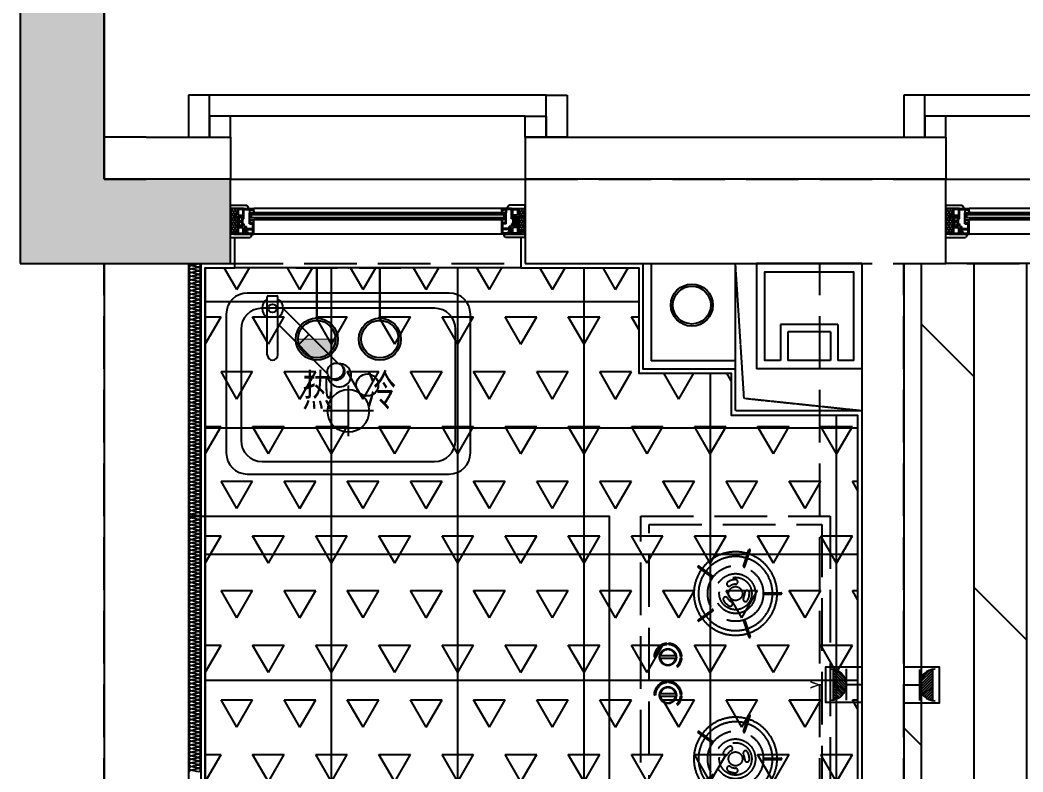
# Model space of a CAD drawing. Header units: millimetres. Extents: x -28014 to 297841, y -81741 to 47579.
# Drawn here: x 93733 to 96116, y -5438 to -3652 of the extents above; entities that cross this region are included whole.
import ezdxf

# ---------------------------------------------------------------- set-up
doc = ezdxf.new("R2010")
doc.units = ezdxf.units.MM
doc.header["$MEASUREMENT"] = 0
doc.linetypes.add('__DASH', pattern=[0.35, 0.25, -0.1])
doc.linetypes.add('DASH', pattern=[0.35, 0.25, -0.1])
for name, color, linetype in [('A-墙体-面层', 6, 'Continuous'), ('A-注释-填充', 8, 'Continuous'), ('A-结构-梁体', 5, 'DASH'), ('AR9-剪力墙（柱）填充', 250, 'Continuous'), ('AR9-剪力墙（柱）线', 6, 'Continuous'), ('AR9-墙线', 160, 'Continuous'), ('AR9-建筑幕墙（窗）', 12, 'Continuous'), ('AR9-建筑给排水（立管）', 4, 'Continuous'), ('AR9-梁', 1, 'DASH'), ('DS-4BS-墙体完成面', 20, 'Continuous'), ('EM-强电图标', 14, 'Continuous'), ('EM-给排水图标', 14, 'Continuous'), ('FC-地面造型线', 136, 'Continuous'), ('FF-厨卫（地坪隐）', 31, 'Continuous'), ('RC-天花轮廓线', 30, 'Continuous'), ('SURFACE', 6, 'Continuous'), ('装饰', 152, 'Continuous')]:
    doc.layers.add(name, color=color, linetype=linetype)
doc.styles.add('宋体', font='', dxfattribs={"width": 0.8})
doc.styles.get('宋体').set_extended_font_data('SimSun')
pattern_1 = [(2e-09, (-50793.7736, 158863.649), (5.55618969, 3.20786685), [3.70412646, -7.40825292]), (120, (-50793.7736, 158863.649), (-5.55618903, 3.207867997), [3.70412646, -7.40825292]), (60, (-50793.7736, 158863.649), (6.64e-07, 6.415734844), [-7.40825292, 3.70412646])]

# ---------------------------------------------------------------- blocks, each defined once
blk = doc.blocks.new('d')
at = {"layer": 'FF-厨卫（地坪隐）', "color": 8, "linetype": '__DASH', "ltscale": 500}
for p, q in [((79843.4, -64923.5), (79843.4, -64882.9)), ((79846.7, -64923.5), (79846.7, -64882.9)), ((80236.1, -64923.5), (80236.1, -64882.9)), ((80239.4, -64923.5), (80239.4, -64882.9)), ((79780.2, -64971.8), (79741.6, -64959.3)), ((79781.3, -64968.7), (79742.6, -64956.1)), ((79908.9, -64968.7), (79947.6, -64956.1)), ((79909.9, -64971.8), (79948.6, -64959.3)), ((80172.9, -64971.8), (80134.3, -64959.3)), ((80173.9, -64968.7), (80135.3, -64956.1)), ((80301.6, -64968.7), (80340.2, -64956.1)), ((80302.6, -64971.8), (80341.3, -64959.3)), ((79804, -65044.9), (79780.1, -65077.8)), ((79806.7, -65046.9), (79782.8, -65079.7)), ((79883.5, -65046.9), (79907.4, -65079.7)), ((79886.2, -65044.9), (79910.1, -65077.8)), ((80196.7, -65044.9), (80172.8, -65077.8)), ((80199.3, -65046.9), (80175.5, -65079.7)), ((80276.2, -65046.9), (80300.1, -65079.7)), ((80278.9, -65044.9), (80302.7, -65077.8)), ((79994.8, -65121.7), (79994.8, -65118.7)), ((79997.8, -65121.7), (79997.8, -65118.7)), ((80085, -65121.7), (80085, -65118.7)), ((80088, -65121.7), (80088, -65118.7)), ((79966.4, -65150.2), (79963.3, -65150.2)), ((79993.3, -65134.4), (79993.3, -65168.9)), ((79999.3, -65134.4), (79999.3, -65168.9)), ((80017.6, -65130.5), (80019.7, -65128.3)), ((80056.6, -65150.2), (80053.5, -65150.2)), ((80083.5, -65134.4), (80083.5, -65168.9)), ((80089.5, -65134.4), (80089.5, -65168.9)), ((80107.7, -65130.5), (80109.9, -65128.3)), ((79966.4, -65153.2), (79963.3, -65153.2)), ((80056.6, -65153.2), (80053.5, -65153.2)), ((79996.3, -65181.7), (79996.3, -65184.7)), ((80086.5, -65181.7), (80086.5, -65184.7))]:
    blk.add_line(p, q, dxfattribs=at)
at = {"layer": 'FF-厨卫（地坪隐）', "linetype": '__DASH', "ltscale": 500}
blk.add_lwpolyline([(79661.4, -64766.2), (80421.4, -64766.2), (80421.4, -65216.2), (79661.4, -65216.2)], close=True, dxfattribs=at)
at = {"layer": 'FF-厨卫（地坪隐）', "color": 8, "linetype": '__DASH', "ltscale": 500}
blk.add_lwpolyline([(79681.4, -64786.2), (80401.4, -64786.2), (80401.4, -65196.2), (79681.4, -65196.2)], close=True, dxfattribs=at)
for centre, radius in [((79845.1, -64991.2), 66), ((80237.8, -64991.2), 66), ((79845.1, -64991.2), 47.3), ((79845.1, -64991.2), 38.5), ((80237.8, -64991.2), 47.3), ((80237.8, -64991.2), 38.5), ((79845.1, -64991.2), 16.5), ((80237.8, -64991.2), 16.5), ((79996.3, -65151.7), 20), ((80086.5, -65151.7), 20)]:
    blk.add_circle(centre, radius, dxfattribs=at)
for centre, radius, start, end in [((79845.1, -64882.9), 1.65, 0.0007, 180.0007), ((80237.8, -64882.9), 1.65, 359.9993, 179.9993), ((79845.1, -64991.2), 99, 90.9556, 161.0457), ((79845.1, -64991.2), 88, 91.075, 160.9263), ((79845.1, -64991.2), 99, 18.9556, 89.0457), ((79845.1, -64991.2), 88, 19.075, 88.9263), ((80237.8, -64991.2), 99, 90.9543, 161.0444), ((80237.8, -64991.2), 88, 91.0737, 160.925), ((80237.8, -64991.2), 99, 18.9543, 89.0444), ((80237.8, -64991.2), 88, 19.0737, 88.925), ((79845.1, -64923.5), 1.65, 180.0007, 0.0007), ((80237.8, -64923.5), 1.65, 179.9993, 359.9993), ((79742.1, -64957.7), 1.65, 72.0007, 252.0007), ((79843.4, -64963.7), 5.5, 93.5265, 273.5265), ((79845.1, -64991.2), 33, 60.0007, 93.5265), ((79948.1, -64957.7), 1.65, 288.0007, 108.0007), ((80134.8, -64957.7), 1.65, 71.9993, 251.9993), ((80237.8, -64991.2), 33, 86.4735, 119.9993), ((80239.5, -64963.7), 5.5, 266.4735, 86.4735), ((80340.7, -64957.7), 1.65, 287.9993, 107.9993), ((79845.1, -64991.2), 99, 162.9556, 233.0457), ((79845.1, -64991.2), 88, 163.075, 232.9263), ((79780.8, -64970.3), 1.65, 252.0007, 72.0007), ((79845.1, -64991.2), 22, 60.0007, 93.5265), ((79858.8, -64967.4), 5.5, 240.0007, 60.0007), ((79845.1, -64991.2), 88, 307.075, 16.9263), ((79845.1, -64991.2), 99, 306.9556, 17.0457), ((79909.4, -64970.3), 1.65, 108.0007, 288.0007), ((80237.8, -64991.2), 99, 162.9543, 233.0444), ((80237.8, -64991.2), 88, 163.0737, 232.925), ((80173.4, -64970.3), 1.65, 251.9993, 71.9993), ((80224, -64967.4), 5.5, 119.9993, 299.9993), ((80237.8, -64991.2), 22, 86.4735, 119.9993), ((80237.8, -64991.2), 88, 307.0737, 16.925), ((80237.8, -64991.2), 99, 306.9543, 17.0444), ((80302.1, -64970.3), 1.65, 107.9993, 287.9993), ((79817.6, -64991.2), 5.5, 0.0007, 180.0007), ((79845.1, -64991.2), 33, 180.0007, 213.5265), ((79822.2, -65006.4), 5.5, 213.5265, 33.5265), ((79845.1, -64991.2), 22, 180.0007, 213.5265), ((79845.1, -64991.2), 22, 300.0007, 333.5265), ((79845.1, -64991.2), 33, 300.0007, 333.5265), ((79869.7, -65003.4), 5.5, 333.5265, 153.5265), ((80213.2, -65003.4), 5.5, 26.4735, 206.4735), ((80237.8, -64991.2), 33, 206.4735, 239.9993), ((80237.8, -64991.2), 22, 206.4735, 239.9993), ((80260.7, -65006.4), 5.5, 146.4735, 326.4735), ((80237.8, -64991.2), 22, 326.4735, 359.9993), ((80265.3, -64991.2), 5.5, 359.9993, 179.9993), ((80237.8, -64991.2), 33, 326.4735, 359.9993), ((79858.8, -65015), 5.5, 120.0007, 300.0007), ((80224, -65015), 5.5, 239.9993, 59.9993), ((79805.3, -65045.9), 1.65, 324.0007, 144.0007), ((79884.9, -65045.9), 1.65, 36.0007, 216.0007), ((80198, -65045.9), 1.65, 323.9993, 143.9993), ((80277.5, -65045.9), 1.65, 35.9993, 215.9993), ((79781.5, -65078.8), 1.65, 144.0007, 324.0007), ((79845.1, -64991.2), 99, 234.9556, 305.0457), ((79845.1, -64991.2), 88, 235.075, 304.9263), ((79908.7, -65078.8), 1.65, 216.0007, 36.0007), ((80174.1, -65078.8), 1.65, 143.9993, 323.9993), ((80237.8, -64991.2), 99, 234.9543, 305.0444), ((80237.8, -64991.2), 88, 235.0737, 304.925), ((80301.4, -65078.8), 1.65, 215.9993, 35.9993), ((79996.3, -65151.7), 33, 92.6046, 177.3941), ((79996.3, -65151.7), 30, 92.8653, 177.1333), ((79996.3, -65151.7), 33, 44.9993, 87.3941), ((79996.3, -65151.7), 30, 44.9993, 87.1333), ((80086.5, -65151.7), 33, 92.6046, 177.3941), ((80086.5, -65151.7), 30, 92.8653, 177.1333), ((80086.5, -65151.7), 33, 44.9993, 87.3941), ((80086.5, -65151.7), 30, 44.9993, 87.1333), ((79996.3, -65151.7), 18, 99.5934, 260.4053), ((79996.3, -65134.7), 3.01, 355.1237, 184.8749), ((79996.3, -65151.7), 18, 279.5934, 80.4053), ((80086.5, -65151.7), 18, 99.5934, 260.4053), ((80086.5, -65134.7), 3.01, 355.1237, 184.8749), ((80086.5, -65151.7), 18, 279.5934, 80.4053), ((79996.3, -65151.7), 33, 182.6046, 269.9993), ((79996.3, -65151.7), 30, 182.8653, 269.9993), ((79996.3, -65168.7), 3.01, 175.1237, 4.8749), ((80086.5, -65151.7), 33, 182.6046, 269.9993), ((80086.5, -65151.7), 30, 182.8653, 269.9993), ((80086.5, -65168.7), 3.01, 175.1237, 4.8749)]:
    blk.add_arc(centre, radius, start, end, dxfattribs=at)
blk = doc.blocks.new('rw332')
at = {"layer": 'AR9-墙线', "ltscale": 10, "extrusion": (0, 0, -1)}
for p, q in [((-250, 0), (-250, -250)), ((0, 0), (-250, 0)), ((0, 0), (0, -250)), ((-193.1, -145), (-193.1, -230)), ((-56.9, -145), (-193.1, -145)), ((-175.6, -162.5), (-175.6, -230)), ((-74.4, -162.5), (-175.6, -162.5)), ((-74.4, -162.5), (-74.4, -230)), ((-56.9, -145), (-56.9, -230)), ((0, -250), (-250, -250))]:
    blk.add_line(p, q, dxfattribs=at)
at = {"layer": 'AR9-墙线', "ltscale": 10}
blk.add_line((-74.4, -230), (-175.6, -230), dxfattribs=at)
at = {"layer": 'AR9-墙线'}
for points in [[(-520, 0), (-520, -250), (-300, -250)], [(-500, 0), (-500, -230), (-300, -230)]]:
    blk.add_lwpolyline(points, dxfattribs=at)
at = {"layer": 'AR9-墙线', "linetype": 'DASH', "ltscale": 0.5}
for points in [[(0, -350), (-300, -350), (-300, 0)], [(0, -350), (-279.5, -320.6), (-300, 0)]]:
    blk.add_lwpolyline(points, dxfattribs=at)
at = {"layer": 'AR9-墙线', "ltscale": 10}
blk.add_lwpolyline([(-193.1, -230), (-230, -230), (-230, -20), (-20, -20), (-20, -230), (-56.9, -230)], dxfattribs=at)
at = {"layer": 'AR9-建筑给排水（立管）'}
for radius in [50, 45]:
    blk.add_circle((-403.7, -98.7), radius, dxfattribs=at)
blk = doc.blocks.new('$LinePat$岩棉板')
at = {"color": 0}
for p, q in [((0, -17), (12, -67)), ((12, -67), (24, -17))]:
    blk.add_line(p, q, dxfattribs=at)
for centre, start, end in [((12, -17), 0, 180), ((0, -67), 270, 0), ((24, -67), 180, 270)]:
    blk.add_arc(centre, 12, start, end, dxfattribs=at)
at = {"layer": 'Defpoints'}
blk.add_point((0, 0.1), dxfattribs=at)
at = {"layer": 'Defpoints', "color": 0}
blk.add_point((24, -84), dxfattribs=at)
blk = doc.blocks.new('*U250')
at = {"layer": 'AR9-建筑幕墙（窗）'}
h = blk.add_hatch(dxfattribs=at)
h.set_pattern_fill('HONEY', color=250, scale=2.333308)
h.set_pattern_definition(pattern_1)
h.paths.add_polyline_path([(-28.1, 330.1), (33.1, 330.1), (33.1, 345.7), (-28.1, 345.7)])
h = blk.add_hatch(dxfattribs=at)
h.set_pattern_fill('HONEY', color=250, scale=2.333308)
h.set_pattern_definition([(2e-09, (-50793.7736, 158509.3308), (5.55618969, 3.20786685), [3.70412646, -7.40825292]), (120, (-50793.7736, 158509.3308), (-5.55618903, 3.207867997), [3.70412646, -7.40825292]), (60, (-50793.7736, 158509.3308), (6.64e-07, 6.415734844), [-7.40825292, 3.70412646])])
h.paths.add_polyline_path([(-28.1, -338.8), (33.1, -338.8), (33.1, -354.3), (-28.1, -354.3)])
for p, q in [((-35.8, 345.7), (-35.8, 306.8)), ((40.8, 345.7), (-35.8, 345.7)), ((-28.1, 330.1), (-28.1, 345.7)), ((-28.1, 330.1), (-28.1, 345.7)), ((-28.1, 325.4), (-28.1, 345.7)), ((33.1, 301.2), (33.1, 345.7)), ((33.1, 301.2), (33.1, 345.7)), ((33.1, 296.5), (33.1, 345.7)), ((33.1, 337.9), (33.1, 290.5)), ((40.8, 345.7), (40.8, 298.9)), ((-28.1, 313.8), (-28.1, 330.1)), ((-28.1, 313.8), (-28.1, 300.6)), ((-28.1, 300.6), (-28.1, 290.5)), ((-28.1, -299.1), (-28.1, 290.5)), ((-21.8, 290.5), (-28.1, 290.5)), ((-21.8, 290.5), (-17.9, 290.5)), ((-17.9, -299.1), (-17.9, 290.5)), ((-1.6, -299.1), (-1.6, 290.5)), ((2.3, 290.5), (-1.6, 290.5)), ((33.1, 290.5), (2.3, 290.5)), ((33.1, -299.1), (33.1, 290.5)), ((-21.8, -299.1), (-28.1, -299.1)), ((-28.1, -309.2), (-28.1, -299.1)), ((-28.1, -322.4), (-28.1, -309.2)), ((-21.8, -299.1), (-17.9, -299.1)), ((2.3, -299.1), (-1.6, -299.1)), ((33.1, -299.1), (2.3, -299.1)), ((33.1, -346.5), (33.1, -299.1)), ((33.1, -305.1), (33.1, -354.3)), ((40.8, -354.3), (40.8, -307.5)), ((-35.8, -354.3), (-35.8, -315.4)), ((-28.1, -322.4), (-28.1, -338.8)), ((33.1, -309.9), (33.1, -354.3)), ((33.1, -309.9), (33.1, -354.3)), ((40.8, -354.3), (-35.8, -354.3)), ((-28.1, -334), (-28.1, -354.3)), ((-28.1, -338.8), (-28.1, -354.3)), ((-28.1, -338.8), (-28.1, -354.3))]:
    blk.add_line(p, q, dxfattribs=at)
at = {"layer": 'AR9-建筑幕墙（窗）', "color": 8}
for p, q in [((-12.5, 330.1), (-12.5, 337.9)), ((-12.5, 337.9), (-5.5, 337.9)), ((-10.2, 330.1), (-10.2, 335.6)), ((-5.5, 335.6), (-10.2, 335.6)), ((-5.5, 337.9), (-5.5, 335.6)), ((33.1, 337.9), (26.1, 337.9)), ((26.1, 337.9), (26.1, 335.6)), ((26.1, 335.6), (30.7, 335.6)), ((30.7, 335.6), (30.7, 330.1)), ((-28.1, 330.1), (-12.5, 330.1)), ((-25.7, 316.1), (-25.7, 327.8)), ((-25.7, 327.8), (-12.5, 327.8)), ((-25.7, 316.1), (-12.5, 316.1)), ((-25.7, 313.8), (-25.7, 300.6)), ((-3.9, 313.8), (-25.7, 313.8)), ((-12.5, 327.8), (-12.5, 316.1)), ((-10.2, 330.1), (30.7, 330.1)), ((-10.2, 327.8), (-6.3, 327.8)), ((-10.2, 327.8), (-10.2, 316.1)), ((-10.2, 316.1), (-6.3, 316.1)), ((-6.3, 327.8), (-6.3, 327)), ((-6.3, 327), (-3.9, 327)), ((-6.3, 316.1), (-6.3, 316.9)), ((-6.3, 316.9), (-3.9, 316.9)), ((-3.9, 327), (-3.9, 330.1)), ((-3.9, 316.9), (-3.9, 313.8)), ((1.1, 324.7), (1.1, 319.2)), ((3.4, 324.7), (3.4, 319.2)), ((8.5, 327), (8.5, 330.1)), ((10.8, 327), (8.5, 327)), ((10.8, 316.9), (8.5, 316.9)), ((8.5, 316.9), (8.5, 313.8)), ((8.5, 313.8), (10.8, 313.8)), ((10.8, 327.8), (14.7, 327.8)), ((10.8, 327.8), (10.8, 327)), ((10.8, 316.1), (10.8, 316.9)), ((10.8, 316.1), (14.7, 316.1)), ((10.8, 313.8), (14.7, 313.8)), ((14.7, 327.8), (14.7, 316.1)), ((14.7, 313.8), (14.7, 307.6)), ((17.1, 327.8), (30.7, 327.8)), ((17.1, 327.8), (17.1, 316.1)), ((17.1, 316.1), (30.7, 316.1)), ((17.1, 313.8), (30.7, 313.8)), ((17.1, 309.9), (17.1, 313.8)), ((17.1, 313.8), (17.1, 309.9)), ((19.4, 309.9), (17.1, 309.9)), ((19.4, 309.9), (17.1, 309.9)), ((19.4, 309.9), (19.4, 307.6)), ((19.4, 309.9), (19.4, 292.8)), ((21.7, 313.8), (21.7, 292.8)), ((26.1, 313.8), (26.1, 305.2)), ((28.4, 309.9), (30.7, 309.9)), ((28.4, 309.9), (28.4, 307.6)), ((30.7, 327.8), (30.7, 316.1)), ((30.7, 313.8), (30.7, 309.9)), ((-25.7, 300.6), (-21.8, 300.6)), ((-25.7, 298.2), (-25.7, 292.8)), ((-25.7, 298.2), (-21.8, 298.2)), ((-21.8, 292.8), (-25.7, 292.8)), ((-25.7, 292.8), (-21.8, 292.8)), ((-21.8, 300.6), (-21.8, 298.2)), ((-21.8, 300.6), (-17.9, 300.6)), ((-21.8, 292.8), (-21.8, 290.5)), ((-17.9, 300.6), (-17.9, 290.5)), ((-13.3, 300.6), (-17.9, 300.6)), ((-13.3, -309.2), (-13.3, 300.6)), ((-6.3, 300.6), (-13.3, 300.6)), ((-6.3, 295.9), (-13.3, 300.6)), ((-6.3, 300.6), (-13.3, 295.9)), ((-6.3, 295.9), (-13.3, 295.9)), ((-6.3, -309.2), (-6.3, 300.6)), ((-1.6, 300.6), (-6.3, 300.6)), ((-1.6, 300.6), (-1.6, 290.5)), ((2.3, 300.6), (-1.6, 300.6)), ((8.5, 300.6), (2.3, 300.6)), ((2.3, 300.6), (2.3, 298.2)), ((6.2, 298.2), (2.3, 298.2)), ((6.2, 292.8), (2.3, 292.8)), ((2.3, 292.8), (2.3, 290.5)), ((6.2, 298.2), (6.2, 292.8)), ((8.5, 300.6), (8.5, 292.8)), ((19.4, 292.8), (8.5, 292.8)), ((19.4, 307.6), (14.7, 307.6)), ((30.7, 292.8), (21.7, 292.8)), ((26.1, 305.2), (30.7, 305.2)), ((28.4, 307.6), (33.1, 307.6)), ((30.7, 305.2), (30.7, 292.8)), ((-21.8, -301.4), (-25.7, -301.4)), ((-25.7, -301.4), (-21.8, -301.4)), ((-25.7, -306.9), (-25.7, -301.4)), ((-25.7, -306.9), (-21.8, -306.9)), ((-25.7, -322.4), (-25.7, -309.2)), ((-25.7, -309.2), (-21.8, -309.2)), ((-21.8, -301.4), (-21.8, -299.1)), ((-21.8, -309.2), (-21.8, -306.9)), ((-21.8, -309.2), (-17.9, -309.2)), ((-17.9, -309.2), (-17.9, -299.1)), ((-13.3, -309.2), (-17.9, -309.2)), ((-6.3, -304.5), (-13.3, -304.5)), ((-6.3, -304.5), (-13.3, -309.2)), ((-6.3, -309.2), (-13.3, -304.5)), ((-6.3, -309.2), (-13.3, -309.2)), ((-1.6, -309.2), (-6.3, -309.2)), ((-1.6, -309.2), (-1.6, -299.1)), ((2.3, -309.2), (-1.6, -309.2)), ((2.3, -301.4), (2.3, -299.1)), ((6.2, -301.4), (2.3, -301.4)), ((6.2, -306.9), (2.3, -306.9)), ((2.3, -309.2), (2.3, -306.9)), ((8.5, -309.2), (2.3, -309.2)), ((6.2, -306.9), (6.2, -301.4)), ((19.4, -301.4), (8.5, -301.4)), ((8.5, -309.2), (8.5, -301.4)), ((19.4, -318.5), (19.4, -301.4)), ((30.7, -301.4), (21.7, -301.4)), ((21.7, -322.4), (21.7, -301.4)), ((30.7, -313.9), (30.7, -301.4)), ((-3.9, -322.4), (-25.7, -322.4)), ((-25.7, -324.8), (-25.7, -336.4)), ((-25.7, -324.8), (-12.5, -324.8)), ((-12.5, -336.4), (-12.5, -324.8)), ((-10.2, -324.8), (-6.3, -324.8)), ((-10.2, -336.4), (-10.2, -324.8)), ((-6.3, -324.8), (-6.3, -325.5)), ((-6.3, -325.5), (-3.9, -325.5)), ((-3.9, -325.5), (-3.9, -322.4)), ((1.1, -333.3), (1.1, -327.9)), ((3.4, -333.3), (3.4, -327.9)), ((8.5, -325.5), (8.5, -322.4)), ((8.5, -322.4), (10.8, -322.4)), ((10.8, -325.5), (8.5, -325.5)), ((10.8, -322.4), (14.7, -322.4)), ((10.8, -324.8), (14.7, -324.8)), ((10.8, -324.8), (10.8, -325.5)), ((14.7, -322.4), (14.7, -316.2)), ((19.4, -316.2), (14.7, -316.2)), ((14.7, -336.4), (14.7, -324.8)), ((19.4, -318.5), (17.1, -318.5)), ((17.1, -318.5), (17.1, -322.4)), ((17.1, -322.4), (17.1, -318.5)), ((19.4, -318.5), (17.1, -318.5)), ((17.1, -322.4), (30.7, -322.4)), ((17.1, -324.8), (30.7, -324.8)), ((17.1, -336.4), (17.1, -324.8)), ((19.4, -318.5), (19.4, -316.2)), ((26.1, -313.9), (30.7, -313.9)), ((26.1, -322.4), (26.1, -313.9)), ((28.4, -316.2), (33.1, -316.2)), ((28.4, -318.5), (28.4, -316.2)), ((28.4, -318.5), (30.7, -318.5)), ((30.7, -322.4), (30.7, -318.5)), ((30.7, -336.4), (30.7, -324.8)), ((-28.1, -338.8), (-12.5, -338.8)), ((-25.7, -336.4), (-12.5, -336.4)), ((-12.5, -338.8), (-12.5, -346.5)), ((-12.5, -346.5), (-5.5, -346.5)), ((-10.2, -336.4), (-6.3, -336.4)), ((-10.2, -338.8), (-10.2, -344.2)), ((-10.2, -338.8), (30.7, -338.8)), ((-5.5, -344.2), (-10.2, -344.2)), ((-6.3, -336.4), (-6.3, -335.7)), ((-6.3, -335.7), (-3.9, -335.7)), ((-5.5, -346.5), (-5.5, -344.2)), ((-3.9, -335.7), (-3.9, -338.8)), ((10.8, -335.7), (8.5, -335.7)), ((8.5, -335.7), (8.5, -338.8)), ((10.8, -336.4), (10.8, -335.7)), ((10.8, -336.4), (14.7, -336.4)), ((17.1, -336.4), (30.7, -336.4)), ((26.1, -346.5), (26.1, -344.2)), ((26.1, -344.2), (30.7, -344.2)), ((33.1, -346.5), (26.1, -346.5)), ((30.7, -344.2), (30.7, -338.8))]:
    blk.add_line(p, q, dxfattribs=at)
for points in [[(1.1, 324.7), (-7.8, 324.7), (-7.8, 319.2), (1.1, 319.2)], [(10.8, 327), (-6.3, 327)], [(-6.3, 316.9), (10.8, 316.9)], [(3.4, 319.2), (12.4, 319.2), (12.4, 324.7), (3.4, 324.7)], [(14.7, 316.9), (14.7, 316.9), (14.7, 327)], [(1.1, -333.3), (-7.8, -333.3), (-7.8, -327.9), (1.1, -327.9)], [(-6.3, -325.5), (10.8, -325.5)], [(3.4, -327.9), (12.4, -327.9), (12.4, -333.3), (3.4, -333.3)], [(14.7, -325.5), (14.7, -325.5), (14.7, -335.7)], [(10.8, -335.7), (-6.3, -335.7)]]:
    blk.add_lwpolyline(points, dxfattribs=at)
at = {"layer": 'AR9-建筑幕墙（窗）'}
for centre, start, end in [((-26.2, 319), 231.816, 263.2576), ((31.2, 311.1), 276.7424, 308.184), ((31.2, -319.7), 51.816, 83.2576), ((-26.2, -327.6), 96.7424, 128.184)]:
    blk.add_arc(centre, 15.5, start, end, dxfattribs=at)
blk = doc.blocks.new('*U165')
at = {"layer": 'AR9-建筑幕墙（窗）'}
h = blk.add_hatch(dxfattribs=at)
h.set_pattern_fill('HONEY', color=250, scale=2.333308)
h.set_pattern_definition(pattern_1)
h.paths.add_polyline_path([(-28.1, 330.1), (33.1, 330.1), (33.1, 345.7), (-28.1, 345.7)])
h = blk.add_hatch(dxfattribs=at)
h.set_pattern_fill('HONEY', color=250, scale=2.333308)
h.set_pattern_definition([(2e-09, (-50793.7736, 157409.3308), (5.55618969, 3.20786685), [3.70412646, -7.40825292]), (120, (-50793.7736, 157409.3308), (-5.55618903, 3.207867997), [3.70412646, -7.40825292]), (60, (-50793.7736, 157409.3308), (6.64e-07, 6.415734844), [-7.40825292, 3.70412646])])
h.paths.add_polyline_path([(-28.1, -1438.8), (33.1, -1438.8), (33.1, -1454.3), (-28.1, -1454.3)])
for p, q in [((-35.8, 345.7), (-35.8, 306.8)), ((40.8, 345.7), (-35.8, 345.7)), ((-28.1, 330.1), (-28.1, 345.7)), ((-28.1, 330.1), (-28.1, 345.7)), ((-28.1, 325.4), (-28.1, 345.7)), ((33.1, 301.2), (33.1, 345.7)), ((33.1, 301.2), (33.1, 345.7)), ((33.1, 296.5), (33.1, 345.7)), ((33.1, 337.9), (33.1, 290.5)), ((40.8, 345.7), (40.8, 298.9)), ((-28.1, 313.8), (-28.1, 330.1)), ((-28.1, 313.8), (-28.1, 300.6)), ((-28.1, 300.6), (-28.1, 290.5)), ((-28.1, -1399.1), (-28.1, 290.5)), ((-21.8, 290.5), (-28.1, 290.5)), ((-21.8, 290.5), (-17.9, 290.5)), ((-17.9, -1399.1), (-17.9, 290.5)), ((-1.6, -1399.1), (-1.6, 290.5)), ((2.3, 290.5), (-1.6, 290.5)), ((33.1, 290.5), (2.3, 290.5)), ((33.1, -1399.1), (33.1, 290.5)), ((-21.8, -1399.1), (-28.1, -1399.1)), ((-28.1, -1409.2), (-28.1, -1399.1)), ((-21.8, -1399.1), (-17.9, -1399.1)), ((2.3, -1399.1), (-1.6, -1399.1)), ((33.1, -1399.1), (2.3, -1399.1)), ((33.1, -1446.5), (33.1, -1399.1)), ((33.1, -1405.1), (33.1, -1454.3)), ((-35.8, -1454.3), (-35.8, -1415.4)), ((-28.1, -1422.4), (-28.1, -1409.2)), ((-28.1, -1422.4), (-28.1, -1438.8)), ((33.1, -1409.9), (33.1, -1454.3)), ((33.1, -1409.9), (33.1, -1454.3)), ((40.8, -1454.3), (40.8, -1407.5)), ((-28.1, -1434), (-28.1, -1454.3)), ((-28.1, -1438.8), (-28.1, -1454.3)), ((-28.1, -1438.8), (-28.1, -1454.3)), ((40.8, -1454.3), (-35.8, -1454.3))]:
    blk.add_line(p, q, dxfattribs=at)
at = {"layer": 'AR9-建筑幕墙（窗）', "color": 8}
for p, q in [((-12.5, 330.1), (-12.5, 337.9)), ((-12.5, 337.9), (-5.5, 337.9)), ((-10.2, 330.1), (-10.2, 335.6)), ((-5.5, 335.6), (-10.2, 335.6)), ((-5.5, 337.9), (-5.5, 335.6)), ((33.1, 337.9), (26.1, 337.9)), ((26.1, 337.9), (26.1, 335.6)), ((26.1, 335.6), (30.7, 335.6)), ((30.7, 335.6), (30.7, 330.1)), ((-28.1, 330.1), (-12.5, 330.1)), ((-25.7, 316.1), (-25.7, 327.8)), ((-25.7, 327.8), (-12.5, 327.8)), ((-25.7, 316.1), (-12.5, 316.1)), ((-25.7, 313.8), (-25.7, 300.6)), ((-3.9, 313.8), (-25.7, 313.8)), ((-12.5, 327.8), (-12.5, 316.1)), ((-10.2, 330.1), (30.7, 330.1)), ((-10.2, 327.8), (-6.3, 327.8)), ((-10.2, 327.8), (-10.2, 316.1)), ((-10.2, 316.1), (-6.3, 316.1)), ((-6.3, 327.8), (-6.3, 327)), ((-6.3, 327), (-3.9, 327)), ((-6.3, 316.1), (-6.3, 316.9)), ((-6.3, 316.9), (-3.9, 316.9)), ((-3.9, 327), (-3.9, 330.1)), ((-3.9, 316.9), (-3.9, 313.8)), ((1.1, 324.7), (1.1, 319.2)), ((3.4, 324.7), (3.4, 319.2)), ((8.5, 327), (8.5, 330.1)), ((10.8, 327), (8.5, 327)), ((10.8, 316.9), (8.5, 316.9)), ((8.5, 316.9), (8.5, 313.8)), ((8.5, 313.8), (10.8, 313.8)), ((10.8, 327.8), (14.7, 327.8)), ((10.8, 327.8), (10.8, 327)), ((10.8, 316.1), (10.8, 316.9)), ((10.8, 316.1), (14.7, 316.1)), ((10.8, 313.8), (14.7, 313.8)), ((14.7, 327.8), (14.7, 316.1)), ((14.7, 313.8), (14.7, 307.6)), ((17.1, 327.8), (30.7, 327.8)), ((17.1, 327.8), (17.1, 316.1)), ((17.1, 316.1), (30.7, 316.1)), ((17.1, 313.8), (30.7, 313.8)), ((17.1, 309.9), (17.1, 313.8)), ((17.1, 313.8), (17.1, 309.9)), ((19.4, 309.9), (17.1, 309.9)), ((19.4, 309.9), (17.1, 309.9)), ((19.4, 309.9), (19.4, 307.6)), ((19.4, 309.9), (19.4, 292.8)), ((21.7, 313.8), (21.7, 292.8)), ((26.1, 313.8), (26.1, 305.2)), ((28.4, 309.9), (30.7, 309.9)), ((28.4, 309.9), (28.4, 307.6)), ((30.7, 327.8), (30.7, 316.1)), ((30.7, 313.8), (30.7, 309.9)), ((-25.7, 300.6), (-21.8, 300.6)), ((-25.7, 298.2), (-25.7, 292.8)), ((-25.7, 298.2), (-21.8, 298.2)), ((-21.8, 292.8), (-25.7, 292.8)), ((-25.7, 292.8), (-21.8, 292.8)), ((-21.8, 300.6), (-21.8, 298.2)), ((-21.8, 300.6), (-17.9, 300.6)), ((-21.8, 292.8), (-21.8, 290.5)), ((-17.9, 300.6), (-17.9, 290.5)), ((-13.3, 300.6), (-17.9, 300.6)), ((-13.3, -1409.2), (-13.3, 300.6)), ((-6.3, 300.6), (-13.3, 300.6)), ((-6.3, 295.9), (-13.3, 300.6)), ((-6.3, 300.6), (-13.3, 295.9)), ((-6.3, 295.9), (-13.3, 295.9)), ((-6.3, -1409.2), (-6.3, 300.6)), ((-1.6, 300.6), (-6.3, 300.6)), ((-1.6, 300.6), (-1.6, 290.5)), ((2.3, 300.6), (-1.6, 300.6)), ((8.5, 300.6), (2.3, 300.6)), ((2.3, 300.6), (2.3, 298.2)), ((6.2, 298.2), (2.3, 298.2)), ((6.2, 292.8), (2.3, 292.8)), ((2.3, 292.8), (2.3, 290.5)), ((6.2, 298.2), (6.2, 292.8)), ((8.5, 300.6), (8.5, 292.8)), ((19.4, 292.8), (8.5, 292.8)), ((19.4, 307.6), (14.7, 307.6)), ((30.7, 292.8), (21.7, 292.8)), ((26.1, 305.2), (30.7, 305.2)), ((28.4, 307.6), (33.1, 307.6)), ((30.7, 305.2), (30.7, 292.8)), ((-21.8, -1401.4), (-25.7, -1401.4)), ((-25.7, -1401.4), (-21.8, -1401.4)), ((-25.7, -1406.9), (-25.7, -1401.4)), ((-21.8, -1401.4), (-21.8, -1399.1)), ((-17.9, -1409.2), (-17.9, -1399.1)), ((-6.3, -1404.5), (-13.3, -1404.5)), ((-6.3, -1404.5), (-13.3, -1409.2)), ((-6.3, -1409.2), (-13.3, -1404.5)), ((-1.6, -1409.2), (-1.6, -1399.1)), ((2.3, -1401.4), (2.3, -1399.1)), ((6.2, -1401.4), (2.3, -1401.4)), ((6.2, -1406.9), (6.2, -1401.4)), ((19.4, -1401.4), (8.5, -1401.4)), ((8.5, -1409.2), (8.5, -1401.4)), ((19.4, -1418.5), (19.4, -1401.4)), ((30.7, -1401.4), (21.7, -1401.4)), ((21.7, -1422.4), (21.7, -1401.4)), ((30.7, -1413.9), (30.7, -1401.4)), ((-25.7, -1406.9), (-21.8, -1406.9)), ((-25.7, -1422.4), (-25.7, -1409.2)), ((-25.7, -1409.2), (-21.8, -1409.2)), ((-3.9, -1422.4), (-25.7, -1422.4)), ((-25.7, -1424.8), (-25.7, -1436.4)), ((-25.7, -1424.8), (-12.5, -1424.8)), ((-21.8, -1409.2), (-21.8, -1406.9)), ((-21.8, -1409.2), (-17.9, -1409.2)), ((-13.3, -1409.2), (-17.9, -1409.2)), ((-6.3, -1409.2), (-13.3, -1409.2)), ((-12.5, -1436.4), (-12.5, -1424.8)), ((-10.2, -1424.8), (-6.3, -1424.8)), ((-10.2, -1436.4), (-10.2, -1424.8)), ((-1.6, -1409.2), (-6.3, -1409.2)), ((-6.3, -1424.8), (-6.3, -1425.5)), ((-6.3, -1425.5), (-3.9, -1425.5)), ((-3.9, -1425.5), (-3.9, -1422.4)), ((2.3, -1409.2), (-1.6, -1409.2)), ((1.1, -1433.3), (1.1, -1427.9)), ((6.2, -1406.9), (2.3, -1406.9)), ((2.3, -1409.2), (2.3, -1406.9)), ((8.5, -1409.2), (2.3, -1409.2)), ((3.4, -1433.3), (3.4, -1427.9)), ((8.5, -1425.5), (8.5, -1422.4)), ((8.5, -1422.4), (10.8, -1422.4)), ((10.8, -1425.5), (8.5, -1425.5)), ((10.8, -1422.4), (14.7, -1422.4)), ((10.8, -1424.8), (14.7, -1424.8)), ((10.8, -1424.8), (10.8, -1425.5)), ((14.7, -1422.4), (14.7, -1416.2)), ((19.4, -1416.2), (14.7, -1416.2)), ((14.7, -1436.4), (14.7, -1424.8)), ((19.4, -1418.5), (17.1, -1418.5)), ((17.1, -1418.5), (17.1, -1422.4)), ((17.1, -1422.4), (17.1, -1418.5)), ((19.4, -1418.5), (17.1, -1418.5)), ((17.1, -1422.4), (30.7, -1422.4)), ((17.1, -1424.8), (30.7, -1424.8)), ((17.1, -1436.4), (17.1, -1424.8)), ((19.4, -1418.5), (19.4, -1416.2)), ((26.1, -1413.9), (30.7, -1413.9)), ((26.1, -1422.4), (26.1, -1413.9)), ((28.4, -1416.2), (33.1, -1416.2)), ((28.4, -1418.5), (28.4, -1416.2)), ((28.4, -1418.5), (30.7, -1418.5)), ((30.7, -1422.4), (30.7, -1418.5)), ((30.7, -1436.4), (30.7, -1424.8)), ((-28.1, -1438.8), (-12.5, -1438.8)), ((-25.7, -1436.4), (-12.5, -1436.4)), ((-12.5, -1438.8), (-12.5, -1446.5)), ((-12.5, -1446.5), (-5.5, -1446.5)), ((-10.2, -1436.4), (-6.3, -1436.4)), ((-10.2, -1438.8), (-10.2, -1444.2)), ((-10.2, -1438.8), (30.7, -1438.8)), ((-5.5, -1444.2), (-10.2, -1444.2)), ((-6.3, -1436.4), (-6.3, -1435.7)), ((-6.3, -1435.7), (-3.9, -1435.7)), ((-5.5, -1446.5), (-5.5, -1444.2)), ((-3.9, -1435.7), (-3.9, -1438.8)), ((10.8, -1435.7), (8.5, -1435.7)), ((8.5, -1435.7), (8.5, -1438.8)), ((10.8, -1436.4), (10.8, -1435.7)), ((10.8, -1436.4), (14.7, -1436.4)), ((17.1, -1436.4), (30.7, -1436.4)), ((26.1, -1446.5), (26.1, -1444.2)), ((26.1, -1444.2), (30.7, -1444.2)), ((33.1, -1446.5), (26.1, -1446.5)), ((30.7, -1444.2), (30.7, -1438.8))]:
    blk.add_line(p, q, dxfattribs=at)
for points in [[(1.1, 324.7), (-7.8, 324.7), (-7.8, 319.2), (1.1, 319.2)], [(10.8, 327), (-6.3, 327)], [(-6.3, 316.9), (10.8, 316.9)], [(3.4, 319.2), (12.4, 319.2), (12.4, 324.7), (3.4, 324.7)], [(14.7, 316.9), (14.7, 316.9), (14.7, 327)], [(1.1, -1433.3), (-7.8, -1433.3), (-7.8, -1427.9), (1.1, -1427.9)], [(-6.3, -1425.5), (10.8, -1425.5)], [(3.4, -1427.9), (12.4, -1427.9), (12.4, -1433.3), (3.4, -1433.3)], [(14.7, -1425.5), (14.7, -1425.5), (14.7, -1435.7)], [(10.8, -1435.7), (-6.3, -1435.7)]]:
    blk.add_lwpolyline(points, dxfattribs=at)
at = {"layer": 'AR9-建筑幕墙（窗）'}
for centre, start, end in [((-26.2, 319), 231.816, 263.2576), ((31.2, 311.1), 276.7424, 308.184), ((31.2, -1419.7), 51.816, 83.2576), ((-26.2, -1427.6), 96.7424, 128.184)]:
    blk.add_arc(centre, 15.5, start, end, dxfattribs=at)
blk = doc.blocks.new('五孔插座')
at = {"linetype": 'ByBlock'}
for p, q in [((702044.2, -7681.4), (702193.9, -7681.4)), ((702048.1, -7681.4), (702109.4, -7742.7)), ((702060.7, -7681.4), (702122.6, -7743.2)), ((702073.4, -7681.4), (702133.8, -7741.8)), ((702086, -7681.4), (702143.8, -7739.1)), ((702098.6, -7681.4), (702152.7, -7735.4)), ((702111.2, -7681.4), (702160.7, -7730.9)), ((702123.9, -7681.4), (702168, -7725.5)), ((702136.5, -7681.4), (702174.5, -7719.3)), ((702149.1, -7681.4), (702180.2, -7712.5)), ((702161.8, -7681.4), (702185.2, -7704.8)), ((702174.4, -7681.4), (702189.4, -7696.4)), ((702187, -7681.4), (702192.6, -7687)), ((702047.5, -7693.4), (702092.7, -7738.6)), ((702044.2, -7743.3), (702193.9, -7743.3)), ((702119, -7743.3), (702119, -7818.3))]:
    blk.add_line(p, q, dxfattribs=at)
blk.add_arc((702119, -7667.1), 76.2, 180.8917, 359.1083, dxfattribs=at)
blk = doc.blocks.new('*U83')
at = {"linetype": 'ByBlock'}
for p, q in [((701746.7, -9323), (701820.9, -9323)), ((701748.3, -9329), (701770.7, -9351.4)), ((701748.6, -9323), (701779, -9353.4)), ((701754.9, -9323), (701785.6, -9353.7)), ((701761.2, -9323), (701791.1, -9353)), ((701767.4, -9323), (701796.1, -9351.7)), ((701773.7, -9323), (701800.5, -9349.8)), ((701779.9, -9323), (701804.5, -9347.5)), ((701786.2, -9323), (701808.1, -9344.9)), ((701792.5, -9323), (701811.3, -9341.8)), ((701798.7, -9323), (701814.2, -9338.4)), ((701805, -9323), (701816.6, -9334.6)), ((701811.3, -9323), (701818.7, -9330.4)), ((701817.5, -9323), (701820.3, -9325.8)), ((701746.7, -9353.7), (701820.9, -9353.7)), ((701783.8, -9353.7), (701783.8, -9390.9))]:
    blk.add_line(p, q, dxfattribs=at)
blk.add_lwpolyline([(701741.3, -9390.9), (701826.3, -9390.9), (701826.3, -9305.9), (701741.3, -9305.9)], close=True)
blk.add_arc((701783.8, -9315.9), 37.8, 180.8917, 359.1083, dxfattribs=at)
at = {"xscale": 0.496079054735609, "yscale": 0.496079054735609, "zscale": 0.496079054735609}
blk.add_blockref('五孔插座', (353477.3, -5512.4), dxfattribs=at)
at = {"linetype": 'ByBlock', "style": '宋体'}
blk.add_text('Y', height=29.8, dxfattribs=at).set_placement((701774, -9298.6))
blk = doc.blocks.new('排水')
for p, q in [((705991.6, -42376), (705991.6, -42496)), ((706051.6, -42436), (705931.6, -42436))]:
    blk.add_line(p, q)
blk.add_circle((705991.6, -42436), 50)
blk = doc.blocks.new('*U131')
blk.add_blockref('排水', (-705991.6, 42386))
blk = doc.blocks.new('*U130')
at = {"lineweight": -3}
h = blk.add_hatch(color=12, dxfattribs=at)
h.dxf.hatch_style = 1
edge = h.paths.add_edge_path()
edge.add_arc((-75, -169.7), 50, 0, 360)
edge = h.paths.add_edge_path(flags=17)
edge.add_arc((-75, -169.7), 44.4, 0, 360)
h = blk.add_hatch(color=12, dxfattribs=at)
h.dxf.hatch_style = 1
edge = h.paths.add_edge_path()
edge.add_arc((75, -169.7), 50, 0, 360)
edge = h.paths.add_edge_path(flags=17)
edge.add_arc((75, -169.7), 44.4, 0, 360)
h = blk.add_hatch(color=250)
h.dxf.hatch_style = 1
h.paths.add_polyline_path([(-30.6, -169.7), (-119.4, -169.7, 1)])
at = {"color": 12, "lineweight": -3, "const_width": 5.6}
for points in [[(-25, 0), (-125, 0)], [(-75, -119.7), (-75, 0)], [(125, 0), (25, 0)], [(75, -119.7), (75, 0)]]:
    blk.add_lwpolyline(points, dxfattribs=at)
at = {"color": 12, "const_width": 2}
blk.add_lwpolyline([(-119.4, -169.7), (-30.6, -169.7)], dxfattribs=at)
at = {"color": 12, "lineweight": -3}
for centre, radius in [((-75, -169.7), 50), ((-75, -169.7), 44.4), ((75, -169.7), 50), ((75, -169.7), 44.4)]:
    blk.add_circle(centre, radius, dxfattribs=at)
at = {"color": 12}
blk.add_point((0, 0), dxfattribs=at)
at = {"color": 50, "style": '宋体', "width": 0.7}
for tag, p in [('热', (-109.4, -328.2)), ('冷', (43.2, -328.2))]:
    blk.add_attdef(tag, p, '', height=75, dxfattribs=at)
blk = doc.blocks.new('*U78')
blk.add_lwpolyline([(701741.3, -9390.9), (701826.3, -9390.9), (701826.3, -9305.9), (701741.3, -9305.9)], close=True)
at = {"xscale": 0.496079054735609, "yscale": 0.496079054735609, "zscale": 0.496079054735609}
blk.add_blockref('五孔插座', (353477.3, -5512.4), dxfattribs=at)
blk = doc.blocks.new('rara')
at = {"layer": 'AR9-梁', "ltscale": 500}
for p, q in [((10600, 0), (14600, 0)), ((10300, -2900), (10300, -200)), ((10600, -200), (12000, -200)), ((12000, -200), (14600, -200)), ((12000, -2900), (12000, -200)), ((12200, -2900), (12200, -200))]:
    blk.add_line(p, q, dxfattribs=at)

msp = doc.modelspace()

# ---------------------------------------------------------------- hatches: boundary and pattern name
at = {"layer": 'AR9-剪力墙（柱）填充'}
msp.add_hatch(color=256, dxfattribs=at).paths.add_polyline_path([(93733.222, -3530.639), (93733.222, -4230.639), (94233.221, -4230.639), (94233.221, -4030.639), (93933.222, -4030.639), (93933.222, -3530.639)])
at = {"layer": 'FC-地面造型线'}
h = msp.add_hatch(dxfattribs=at)
h.set_pattern_fill('DOLMIT', color=250, scale=500, angle=90)
h.paths.add_polyline_path([(93933.221, -11430.639), (93983.221, -11430.639), (93983.221, -11380.639), (94043.221, -11380.639), (94043.221, -11390.639), (94083.221, -11390.639), (94083.221, -11430.639), (94163.221, -11430.639), (94163.274, -11630.639), (95683.221, -11630.639), (95683.221, -11930.639), (96583.221, -11930.639), (96583.221, -11630.639), (97083.221, -11630.639), (97083.221, -8630.639), (97333.221, -8630.639), (97333.221, -8830.639), (97283.221, -8830.639), (97283.221, -12230.639), (100083.222, -12230.639), (100083.222, -8830.639), (98233.221, -8830.639), (98233.221, -8630.639), (98283.221, -8630.639), (98283.221, -8530.639), (98393.221, -8530.639), (98393.221, -7755.639), (98283.221, -7757.639), (98283.221, -7130.639), (97283.221, -7130.639), (97283.221, -7730.639), (97183.221, -7730.639), (97183.221, -7130.639), (96783.221, -7130.639), (96783.221, -7030.639), (98533.22, -7004.835), (98533.221, -4230.639), (95833.221, -4230.639), (95833.221, -7030.639), (95883.221, -7030.639), (95883.221, -7130.639), (94996.221, -7130.639), (94996.221, -7070.639), (95008.221, -7070.639), (95008.221, -7020.639), (94258.221, -7020.639), (94258.221, -7070.639), (94270.221, -7070.639), (94270.221, -7130.639), (94163.221, -7130.639), (94163.221, -10330.639), (93933.221, -10330.639)])
h = msp.add_hatch(dxfattribs=at)
h.set_pattern_fill('TRIANG', color=250, scale=400)
h.set_pattern_definition([(60, (94173.27, -7020.64), (-75, 129.904), [75, -75]), (120, (94173.27, -7020.64), (-150, 8e-08), [75, -75]), (0, (94135.77, -6955.69), (75, 129.904), [75, -75])])
h.paths.add_polyline_path([(95723.221, -4590.639), (95423.221, -4590.639), (95423.221, -4490.639), (95203.222, -4490.639), (95203.221, -4240.64), (94923.221, -4240.639), (94243.221, -4240.639), (94243.221, -4240.639), (94173.274, -4240.639), (94173.274, -7020.639), (94198.221, -7020.639), (94198.221, -7000.639), (94243.221, -7000.639), (94243.221, -7009.639), (94248.221, -7009.639), (95018.221, -7020.429), (95018.221, -7005.639), (95031.221, -7005.639), (95031.221, -7000.639), (95068.221, -7000.639), (95068.221, -7020.639), (95723.221, -7020.639)])
at = {"layer": 'RC-天花轮廓线'}
h = msp.add_hatch(dxfattribs=at)
h.set_pattern_fill('_USER', color=251, scale=300, double=1, pattern_type=0)
h.set_pattern_definition([(0, (94173.27, -7020.64), (0, 300), []), (90, (94173.27, -7020.64), (-300, 2e-14), [])])
h.paths.add_polyline_path([(95723.221, -4590.639), (95423.221, -4590.639), (95423.221, -4490.639), (95203.222, -4490.639), (95203.221, -4240.64), (94923.221, -4240.639), (94243.221, -4240.639), (94243.221, -4240.639), (94173.274, -4240.639), (94173.274, -7020.639), (94198.221, -7020.639), (94198.221, -7000.639), (94243.221, -7000.639), (94243.221, -7009.639), (94248.221, -7009.639), (95018.221, -7020.429), (95018.221, -7005.639), (95031.221, -7005.639), (95031.221, -7000.639), (95068.221, -7000.639), (95068.221, -7020.639), (95723.221, -7020.639)])

# ---------------------------------------------------------------- linework, layer by layer
at = {"layer": 'A-结构-梁体'}
msp.add_lwpolyline([(95433.221, -4580.639), (95433.222, -4230.639)], dxfattribs=at)
at = {"layer": 'AR9-剪力墙（柱）线'}
for p, q in [((93733.222, -3530.639), (93733.222, -4230.639)), ((93933.222, -4030.639), (93933.222, -3530.639)), ((94233.221, -4030.639), (93933.222, -4030.639)), ((94233.221, -4230.639), (94233.221, -4030.639)), ((93733.222, -4230.639), (94233.221, -4230.639))]:
    msp.add_line(p, q, dxfattribs=at)
at = {"layer": 'AR9-墙线'}
for p, q in [((93933.221, -3530.639), (93933.221, -4030.639)), ((93733.221, -3730.639), (93733.221, -4230.639)), ((93933.221, -4030.639), (94033.221, -4030.639)), ((94233.221, -4030.639), (94033.221, -4030.639)), ((94233.221, -4230.639), (94233.221, -4030.639)), ((95833.221, -4030.639), (94933.221, -4030.639)), ((94933.221, -4030.639), (94933.221, -4230.639)), ((95933.221, -4030.639), (95833.221, -4030.639)), ((95933.221, -4230.639), (95933.221, -4030.639)), ((93733.221, -4230.639), (93933.221, -4230.639)), ((93933.221, -4230.639), (93933.221, -4680.639)), ((94133.221, -4230.639), (94133.221, -4780.639)), ((94133.221, -4230.639), (94233.221, -4230.639)), ((94933.221, -4230.639), (95733.221, -4230.639)), ((95733.221, -4230.639), (95733.221, -7030.639)), ((95833.221, -4230.639), (95833.221, -7030.639)), ((95833.221, -4230.639), (95933.221, -4230.639)), ((93933.221, -4680.639), (93933.221, -7030.639)), ((94133.221, -4780.639), (94133.221, -7030.639))]:
    msp.add_line(p, q, dxfattribs=at)
msp.add_lwpolyline([(94163.221, -7030.639), (94163.221, -4230.639), (94163.221, -4230.639), (94163.221, -4230.639), (94163.221, -4230.639)], dxfattribs=at)
at = {"layer": 'AR9-建筑幕墙（窗）'}
for p, q in [((94233.221, -4030.639), (94933.221, -4030.639)), ((95933.221, -4030.639), (97733.221, -4030.639)), ((97733.221, -4230.639), (95933.221, -4230.639))]:
    msp.add_line(p, q, dxfattribs=at)
at = {"layer": 'DS-4BS-墙体完成面'}
msp.add_line((94923.221, -4240.639), (94243.221, -4240.639), dxfattribs=at)
for points in [[(94233.221, -7020.639), (94173.274, -7020.639), (94173.274, -4240.639), (94243.221, -4240.639), (94243.221, -4168.972)], [(94923.221, -4168.972), (94923.221, -4240.639), (95203.221, -4240.64), (95203.222, -4490.639), (95423.221, -4490.639), (95423.221, -4590.639), (95723.221, -4590.639), (95723.221, -7020.639), (95033.221, -7020.639)]]:
    msp.add_lwpolyline(points, dxfattribs=at)
at = {"layer": 'FF-厨卫（地坪隐）'}
for p, q in [((94320.721, -4447.637), (94320.721, -4309.468)), ((94322.721, -4307.468), (94343.721, -4307.468)), ((94345.721, -4447.637), (94345.721, -4309.468)), ((94718.221, -4336.831), (94304.981, -4336.936)), ((94488.63, -4467.491), (94358.22, -4337.081)), ((94463.881, -4492.24), (94345.721, -4374.08)), ((94258.221, -4386.831), (94258.221, -4650.639)), ((94419.842, -4398.703), (94395.093, -4423.452)), ((94768.221, -4650.639), (94768.221, -4386.831)), ((94499.508, -4474.834), (94496.641, -4471.966)), ((94471.224, -4503.118), (94468.356, -4500.251)), ((94308.221, -4700.639), (94718.221, -4700.639))]:
    msp.add_line(p, q, dxfattribs=at)
for points in [[(94803.221, -4680.639), (94803.221, -4350.639, 0.41421356), (94753.221, -4300.639), (94273.221, -4300.639, 0.41421356), (94223.221, -4350.639), (94223.221, -4680.639, 0.41421356), (94273.221, -4730.639), (94753.221, -4730.639, 0.41421356)], [(94496.641, -4471.966, -0.10677151), (94500.474, -4477.912, -0.10154423), (94501.639, -4485.249, -0.09493193), (94499.894, -4492.565, -0.09073268), (94495.425, -4499.035, -0.09073268), (94488.955, -4503.504, -0.09493193), (94481.639, -4505.249, -0.10154423), (94474.302, -4504.084, -0.10677151), (94468.356, -4500.251, -0.10677151), (94464.523, -4494.306, -0.10154423), (94463.358, -4486.968, -0.09493193), (94465.103, -4479.652, -0.09073268), (94469.572, -4473.182, -0.09073268), (94476.042, -4468.713, -0.09493193), (94483.358, -4466.968, -0.10154423), (94490.696, -4468.133, -0.10677151)]]:
    msp.add_lwpolyline(points, format="xyb", close=True, dxfattribs=at)
msp.add_lwpolyline([(94499.508, -4474.834, -0.10677151), (94503.341, -4480.779, -0.10154423), (94504.507, -4488.117, -0.09493193), (94502.762, -4495.433, -0.09073268), (94498.293, -4501.903, -0.09073268), (94491.823, -4506.372, -0.09493193), (94484.507, -4508.117, -0.10154423), (94477.169, -4506.951, -0.10677151), (94471.224, -4503.118, -0.10677151)], format="xyb", dxfattribs=at)
msp.add_lwpolyline([(94133.221, -4830.639), (95133.221, -4830.639), (95133.221, -7030.639)], dxfattribs=at)
for centre, radius in [((94333.221, -4336.831), 10), ((94558.221, -4518.735), 26.25)]:
    msp.add_circle(centre, radius, dxfattribs=at)
for centre, radius, start, end in [((94322.721, -4309.468), 2, 90, 180), ((94343.721, -4309.468), 2, 0, 90), ((94308.221, -4386.831), 50, 90, 180), ((94333.221, -4336.831), 25, 120, 240), ((94333.221, -4336.831), 25, 300, 60), ((94718.221, -4386.831), 50, 0, 90), ((94333.221, -4447.637), 12.5, 180, 0), ((94492.392, -4496.002), 27.5, 178.390749, 91.609251), ((94308.221, -4650.639), 50, 180, 270), ((94718.221, -4650.639), 50, 270, 0)]:
    msp.add_arc(centre, radius, start, end, dxfattribs=at)
at = {"layer": 'SURFACE'}
msp.add_line((93933.221, -3930.639), (93933.221, -3930.639), dxfattribs=at)
at = {"layer": '装饰'}
for p, q in [((94033.221, -3930.639), (93933.221, -3930.639)), ((94033.221, -3930.639), (94233.221, -3930.639)), ((94233.221, -3930.639), (94233.221, -4030.639)), ((94933.221, -3930.639), (94933.221, -4030.639)), ((94933.221, -3930.639), (95833.221, -3930.639)), ((95833.221, -3930.639), (95933.221, -3930.639)), ((95933.221, -3930.639), (95933.221, -4030.639))]:
    msp.add_line(p, q, dxfattribs=at)
for points in [[(94983.221, -3830.639), (94133.221, -3830.639)], [(97783.222, -3830.639), (95883.222, -3830.639)], [(94933.221, -3880.639), (94183.221, -3880.639)], [(97733.222, -3880.639), (95933.222, -3880.639)]]:
    msp.add_lwpolyline(points, dxfattribs=at)
for points in [[(94133.221, -3830.639), (94133.221, -3930.639), (94183.221, -3930.639), (94183.221, -3830.639)], [(95033.221, -3830.639), (95033.221, -3930.639), (94983.221, -3930.639), (94983.221, -3830.639)], [(95833.221, -3830.639), (95833.221, -3930.639), (95883.221, -3930.639), (95883.221, -3830.639)], [(94183.221, -3930.639), (94233.221, -3930.639), (94233.221, -3880.639), (94183.221, -3880.639)], [(94983.221, -3930.639), (94933.221, -3930.639), (94933.221, -3880.639), (94983.221, -3880.639)], [(95883.221, -3930.639), (95933.221, -3930.639), (95933.221, -3880.639), (95883.221, -3880.639)]]:
    msp.add_lwpolyline(points, close=True, dxfattribs=at)

# ---------------------------------------------------------------- block references
at = {"layer": 'A-墙体-面层'}
msp.add_blockref('rw332', (95733.221, -4230.639), dxfattribs=at)
at = {"layer": 'A-注释-填充', "xscale": -0.3567787968466444, "yscale": 0.3565137037395431, "zscale": 0.3565137037395431, "rotation": 269.9999999999119}
for p in [(94163.221, -4239.202), (94163.221, -4247.765), (94163.221, -4256.327), (94163.221, -4264.89), (94163.221, -4273.453), (94163.221, -4282.015), (94163.221, -4290.578), (94163.221, -4299.141), (94163.221, -4307.703), (94163.221, -4316.266), (94163.221, -4324.829), (94163.221, -4333.391), (94163.221, -4341.954), (94163.221, -4350.517), (94163.221, -4359.08), (94163.221, -4367.642), (94163.221, -4376.205), (94163.221, -4384.768), (94163.221, -4393.33), (94163.221, -4401.893), (94163.221, -4410.456), (94163.221, -4419.018), (94163.221, -4427.581), (94163.221, -4436.144), (94163.221, -4444.706), (94163.221, -4453.269), (94163.221, -4461.832), (94163.221, -4470.394), (94163.221, -4478.957), (94163.221, -4487.52), (94163.221, -4496.083), (94163.221, -4504.645), (94163.221, -4513.208), (94163.221, -4521.771), (94163.221, -4530.333), (94163.221, -4538.896), (94163.221, -4547.459), (94163.221, -4556.021), (94163.221, -4564.584), (94163.221, -4573.147), (94163.221, -4581.709), (94163.221, -4590.272), (94163.221, -4598.835), (94163.221, -4607.398), (94163.221, -4615.96), (94163.221, -4624.523), (94163.221, -4633.086), (94163.221, -4641.648), (94163.221, -4650.211), (94163.221, -4658.774), (94163.221, -4667.336), (94163.221, -4675.899), (94163.221, -4684.462), (94163.221, -4693.024), (94163.221, -4701.587), (94163.221, -4710.15), (94163.221, -4718.713), (94163.221, -4727.275), (94163.221, -4735.838), (94163.221, -4744.401), (94163.221, -4752.963), (94163.221, -4761.526), (94163.221, -4770.089), (94163.221, -4778.651), (94163.221, -4787.214), (94163.221, -4795.777), (94163.221, -4804.339), (94163.221, -4812.902), (94163.221, -4821.465), (94163.221, -4830.028), (94163.221, -4838.59), (94163.221, -4847.153), (94163.221, -4855.716), (94163.221, -4864.278), (94163.221, -4872.841), (94163.221, -4881.404), (94163.221, -4889.966), (94163.221, -4898.529), (94163.221, -4907.092), (94163.221, -4915.654), (94163.221, -4924.217), (94163.221, -4932.78), (94163.221, -4941.343), (94163.221, -4949.905), (94163.221, -4958.468), (94163.221, -4967.031), (94163.221, -4975.593), (94163.221, -4984.156), (94163.221, -4992.719), (94163.221, -5001.281), (94163.221, -5009.844), (94163.221, -5018.407), (94163.221, -5026.969), (94163.221, -5035.532), (94163.221, -5044.095), (94163.221, -5052.657), (94163.221, -5061.22), (94163.221, -5069.783), (94163.221, -5078.346), (94163.221, -5086.908), (94163.221, -5095.471), (94163.221, -5104.034), (94163.221, -5112.596), (94163.221, -5121.159), (94163.221, -5129.722), (94163.221, -5138.284), (94163.221, -5146.847), (94163.221, -5155.41), (94163.221, -5163.972), (94163.221, -5172.535), (94163.221, -5181.098), (94163.221, -5189.661), (94163.221, -5198.223), (94163.221, -5206.786), (94163.221, -5215.349), (94163.221, -5223.911), (94163.221, -5232.474), (94163.221, -5241.037), (94163.221, -5249.599), (94163.221, -5258.162), (94163.221, -5266.725), (94163.221, -5275.287), (94163.221, -5283.85), (94163.221, -5292.413), (94163.221, -5300.976), (94163.221, -5309.538), (94163.221, -5318.101), (94163.221, -5326.664), (94163.221, -5335.226), (94163.221, -5343.789), (94163.221, -5352.352), (94163.221, -5360.914), (94163.221, -5369.477), (94163.221, -5378.04), (94163.221, -5386.602), (94163.221, -5395.165), (94163.221, -5403.728), (94163.221, -5412.291), (94163.221, -5420.853), (94163.221, -5429.416), (94163.221, -5437.979)]:
    msp.add_blockref('$LinePat$岩棉板', p, dxfattribs=at)
at = {"layer": 'AR9-建筑幕墙（窗）', "xscale": -1, "rotation": 90}
for name, p in [('*U250', (94578.903, -4128.139)), ('*U165', (96278.903, -4128.139))]:
    msp.add_blockref(name, p, dxfattribs=at)
at = {"layer": 'AR9-梁', "color": 144}
msp.add_blockref('rara', (83633.222, -4030.639), dxfattribs=at)
at = {"layer": 'EM-强电图标', "color": 8, "xscale": -1, "rotation": 89.99999999998593}
msp.add_blockref('*U83', (86342.309, 696553.169), dxfattribs=at)
at = {"layer": 'EM-强电图标', "color": 8, "rotation": 270}
msp.add_blockref('*U78', (105224.133, 696552.293), dxfattribs=at)
at = {"layer": 'EM-给排水图标'}
msp.add_blockref('*U130', (94513.221, -4240.639), dxfattribs=at).add_auto_attribs({'热': '热', '冷': '冷'})
at = {"layer": 'EM-给排水图标', "xscale": -1, "rotation": 270}
msp.add_blockref('*U131', (94563.221, -4580.639), dxfattribs=at)
at = {"layer": 'FF-厨卫（地坪隐）', "extrusion": (0, 0, -1), "xscale": -1, "zscale": -1, "rotation": 90}
msp.add_blockref('d', (-160424.399, 74830.795), dxfattribs=at)

doc.saveas('drawing.dxf')
